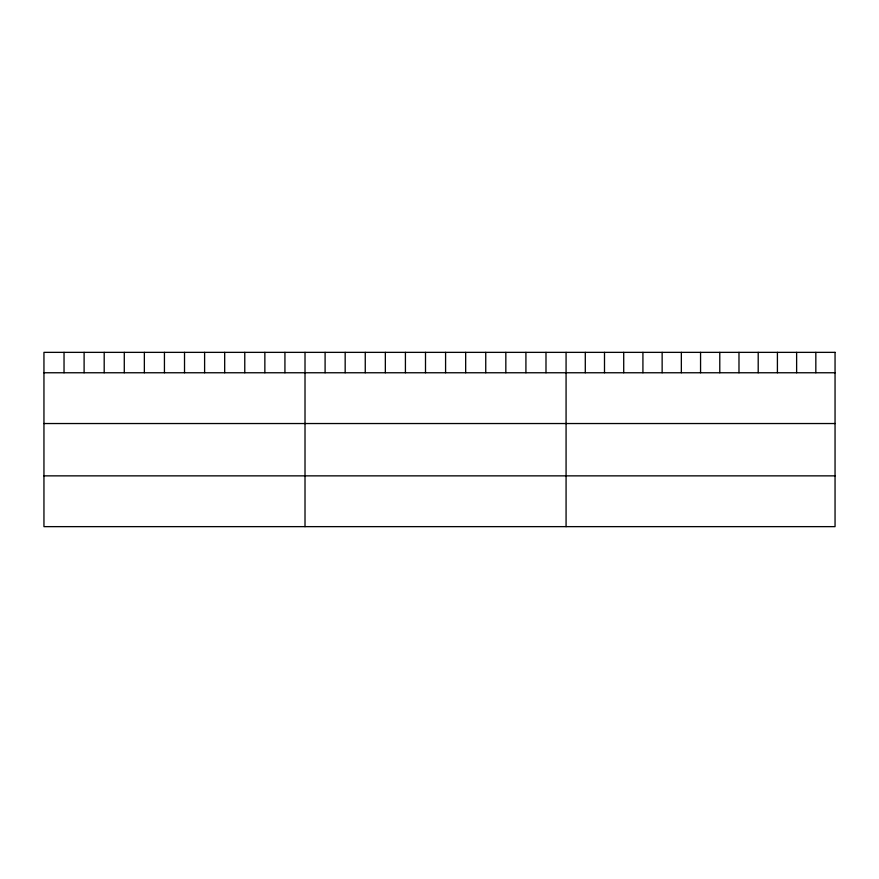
<?xml version="1.0" encoding="UTF-8"?>
<svg xmlns="http://www.w3.org/2000/svg" width="879" height="879" viewBox="0 0 879 879"><rect width="100%" height="100%" fill="white"/><g stroke="black" fill="none" stroke-linecap="round" stroke-linejoin="round"><path stroke-width="1.32" d="M43.95 372.762L835.05 372.762M43.95 423.535L835.05 423.535M43.95 475.858L835.05 475.858M815.833 352.358L815.833 372.762M796.627 352.358L796.627 372.762M777.41 352.358L777.41 372.762M758.203 352.358L758.203 372.762M738.986 352.358L738.986 372.762M719.78 352.358L719.78 372.762M700.563 352.358L700.563 372.762M681.346 352.358L681.346 372.762M662.14 352.358L662.14 372.762M642.923 352.358L642.923 372.762M623.716 352.358L623.716 372.762M604.499 352.358L604.499 372.762M585.293 352.358L585.293 372.762M566.076 352.358L566.076 526.642M545.991 352.358L545.991 372.762M525.917 352.358L525.917 372.762M505.832 352.358L505.832 372.762M485.746 352.358L485.746 372.762M465.672 352.358L465.672 372.762M445.587 352.358L445.587 372.762M425.502 352.358L425.502 372.762M405.417 352.358L405.417 372.762M385.343 352.358L385.343 372.762M365.257 352.358L365.257 372.762M345.172 352.358L345.172 372.762M325.098 352.358L325.098 372.762M305.013 352.358L305.013 526.642M284.928 352.358L284.928 372.762M264.854 352.358L264.854 372.762M244.769 352.358L244.769 372.762M224.683 352.358L224.683 372.762M204.609 352.358L204.609 372.762M184.524 352.358L184.524 372.762M164.439 352.358L164.439 372.762M144.354 352.358L144.354 372.762M124.28 352.358L124.28 372.762M104.194 352.358L104.194 372.762M84.109 352.358L84.109 372.762M64.035 352.358L64.035 372.762M835.05 352.358L43.95 352.358L43.95 526.642L835.05 526.642L835.05 352.358"/></g></svg>
